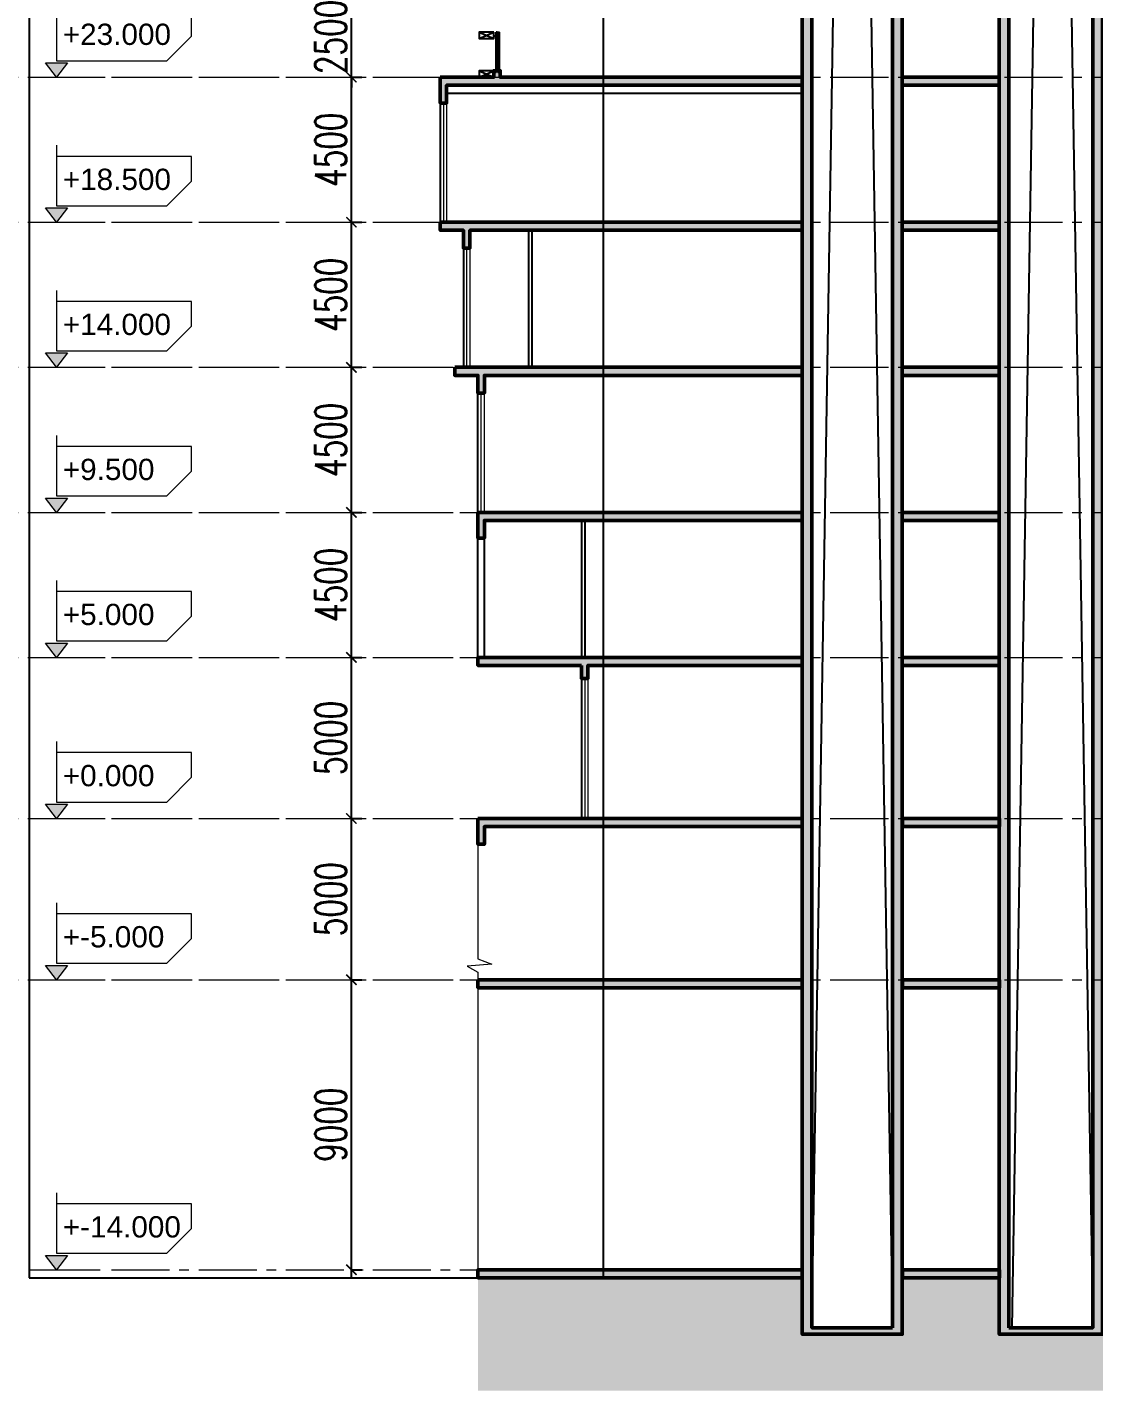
# Model space of a CAD drawing. Header units: millimetres. Extents: x 573003 to 1294762, y -9906 to 413061.
# Drawn here: x 918866 to 951952, y -3277 to 39026 of the extents above; entities that cross this region are included whole.
import ezdxf
from ezdxf.xclip import XClip

# ---------------------------------------------------------------- set-up
doc = ezdxf.new("R2010")
doc.units = ezdxf.units.MM
doc.header["$MEASUREMENT"] = 0
doc.linetypes.add('HIDDEN', pattern=[0.375, 0.25, -0.125])
doc.linetypes.add('IMPORT-CE', pattern=[135, 90, -15, 15, -15])
doc.layers.get('DEFPOINTS').update_dxf_attribs({"color": 5, "lineweight": 0})
for name, color, linetype in [('A-ANNO-DIMS', 50, 'Continuous'), ('A-ELEV-13FINE', 8, 'Continuous'), ('A-ELEV-15FINE', 1, 'Continuous'), ('A-ELEV-18LIGHT', 135, 'Continuous'), ('A-ELEV-40HEAVY', 90, 'Continuous'), ('A-ELEV-PATT 3', 251, 'Continuous'), ('A-GRID-01$0$A-ANNO-DIMS', 50, 'Continuous'), ('A-WALL-PATT', 251, 'Continuous')]:
    doc.layers.add(name, color=color, linetype=linetype)
for name, color, linetype, lineweight in [('KT-Chu viet', 255, 'Continuous', 20), ('KT-Kich thuoc', 159, 'Continuous', 18), ('KT-Net cot', 2, 'Continuous', 50), ('KT-Net manh', 251, 'Continuous', 13), ('KT-Net thay', 7, 'Continuous', 25), ('KT-Net truc', 18, 'Continuous', 15)]:
    doc.layers.add(name, color=color, linetype=linetype, lineweight=lineweight)
doc.styles.add('DIM', font='vnsimli.shx', dxfattribs={"width": 0.7})
doc.styles.add('font unicode ccu', font='arial.ttf')
doc.dimstyles.new('CCU  KT1-320 A1', dxfattribs={"dimscale": 320, "dimtxt": 3, "dimasz": 1, "dimexe": 1, "dimexo": 0, "dimgap": 0.5, "dimtad": 1, "dimdec": 0, "dimdsep": 46, "dimtxsty": 'DIM', "dimblk1": 'ARCHTICK', "dimblk2": 'ARCHTICK', "dimsah": 1, "dimcen": 0, "dimdle": 1, "dimclrd": 256, "dimclre": 256, "dimclrt": 31, "dimadec": 0, "dimazin": 0, "dimtfac": 1, "dimtdec": 0, "dimtix": 1, "dimtmove": 1, "dimatfit": 3, "dimldrblk": 'DOT', "dimfxl": 8, "dimtolj": 1, "dimarcsym": 0})

# ---------------------------------------------------------------- blocks, each defined once
blk = doc.blocks.new('1')
at = {"layer": 'A-GRID-01$0$A-ANNO-DIMS'}
for p, q in [((-85207, -52456), (-84757, -52256)), ((-85207, -52256), (-84757, -52456))]:
    blk.add_line(p, q, dxfattribs=at)
at = {"layer": 'A-GRID-01$0$A-ANNO-DIMS', "elevation": 0}
blk.add_lwpolyline([(-84757, -52256), (-85207, -52256), (-85207, -52456), (-84757, -52456)], close=True, dxfattribs=at)
blk = doc.blocks.new('_ARCHTICK')
at = {"color": 0, "linetype": 'ByBlock', "const_width": 0.15}
blk.add_lwpolyline([(-0.5, -0.5), (0.5, 0.5)], dxfattribs=at)
blk = doc.blocks.new('*D151')
at = {"layer": 'DEFPOINTS', "color": 0, "transparency": 16777216}
for p in [(0, 5000), (0, 5000), (0, 0)]:
    blk.add_point(p, dxfattribs=at)
at = {"layer": 'KT-Kich thuoc', "lineweight": -2, "transparency": 16777216}
for p, q in [((0, -320), (0, 5320)), ((0, 5000), (320, 5000)), ((0, 0), (320, 0))]:
    blk.add_line(p, q, dxfattribs=at)
at = {"layer": 'KT-Kich thuoc', "lineweight": -2, "transparency": 16777216, "xscale": 320, "yscale": 320, "zscale": 320}
for p, rotation in [((0, 5000), 90), ((0, 0), 270)]:
    blk.add_blockref('_ARCHTICK', p, dxfattribs=dict(at, rotation=rotation))
at = {"layer": 'KT-Kich thuoc', "color": 31, "transparency": 16777216, "insert": (-640, 2500), "char_height": 960, "attachment_point": 5, "rotation": 90, "style": 'DIM'}
blk.add_mtext('\\A1;5000', dxfattribs=at)
blk = doc.blocks.new('_Dot')
at = {"color": 0, "linetype": 'ByBlock', "lineweight": -2}
blk.add_line((-0.5, 0), (-1, 0), dxfattribs=at)
at = {"color": 0, "linetype": 'ByBlock', "const_width": 0.5}
blk.add_lwpolyline([(-0.25, 0, 1), (0.25, 0, 1)], format="xyb", close=True, dxfattribs=at)
blk = doc.blocks.new('*D152')
at = {"layer": 'DEFPOINTS', "color": 0, "transparency": 16777216}
for p in [(0, 9500), (0, 9500), (0, 5000)]:
    blk.add_point(p, dxfattribs=at)
at = {"layer": 'KT-Kich thuoc', "lineweight": -2, "transparency": 16777216}
for p, q in [((0, 4680), (0, 9820)), ((0, 9500), (320, 9500)), ((0, 5000), (320, 5000))]:
    blk.add_line(p, q, dxfattribs=at)
at = {"layer": 'KT-Kich thuoc', "lineweight": -2, "transparency": 16777216, "xscale": 320, "yscale": 320, "zscale": 320}
for p, rotation in [((0, 9500), 90), ((0, 5000), 270)]:
    blk.add_blockref('_ARCHTICK', p, dxfattribs=dict(at, rotation=rotation))
at = {"layer": 'KT-Kich thuoc', "color": 31, "transparency": 16777216, "insert": (-640, 7250), "char_height": 960, "attachment_point": 5, "rotation": 90, "style": 'DIM'}
blk.add_mtext('\\A1;4500', dxfattribs=at)
blk = doc.blocks.new('*D153')
at = {"layer": 'DEFPOINTS', "color": 0, "transparency": 16777216}
for p in [(0, 25500), (0, 25500), (0, 23000)]:
    blk.add_point(p, dxfattribs=at)
at = {"layer": 'KT-Kich thuoc', "lineweight": -2, "transparency": 16777216}
for p, q in [((0, 25500), (0, 25820)), ((0, 25500), (320, 25500)), ((0, 23000), (0, 25500)), ((0, 23000), (320, 23000)), ((0, 23000), (0, 22680))]:
    blk.add_line(p, q, dxfattribs=at)
at = {"layer": 'KT-Kich thuoc', "lineweight": -2, "transparency": 16777216, "xscale": 320, "yscale": 320, "zscale": 320}
for p, rotation in [((0, 25500), 270), ((0, 23000), 90)]:
    blk.add_blockref('_ARCHTICK', p, dxfattribs=dict(at, rotation=rotation))
at = {"layer": 'KT-Kich thuoc', "color": 31, "transparency": 16777216, "insert": (-640, 24250), "char_height": 960, "attachment_point": 5, "rotation": 90, "style": 'DIM'}
blk.add_mtext('\\A1;2500', dxfattribs=at)
blk = doc.blocks.new('*D184')
at = {"layer": 'DEFPOINTS', "color": 0, "transparency": 16777216}
for p in [(0, 14000), (0, 14000), (0, 9500)]:
    blk.add_point(p, dxfattribs=at)
at = {"layer": 'KT-Kich thuoc', "lineweight": -2, "transparency": 16777216}
for p, q in [((0, 9180), (0, 14320)), ((0, 14000), (320, 14000)), ((0, 9500), (320, 9500))]:
    blk.add_line(p, q, dxfattribs=at)
at = {"layer": 'KT-Kich thuoc', "lineweight": -2, "transparency": 16777216, "xscale": 320, "yscale": 320, "zscale": 320}
for p, rotation in [((0, 14000), 90), ((0, 9500), 270)]:
    blk.add_blockref('_ARCHTICK', p, dxfattribs=dict(at, rotation=rotation))
at = {"layer": 'KT-Kich thuoc', "color": 31, "transparency": 16777216, "insert": (-640, 11750), "char_height": 960, "attachment_point": 5, "rotation": 90, "style": 'DIM'}
blk.add_mtext('\\A1;4500', dxfattribs=at)
blk = doc.blocks.new('*D185')
at = {"layer": 'DEFPOINTS', "color": 0, "transparency": 16777216}
for p in [(0, 18500), (0, 18500), (0, 14000)]:
    blk.add_point(p, dxfattribs=at)
at = {"layer": 'KT-Kich thuoc', "lineweight": -2, "transparency": 16777216}
for p, q in [((0, 13680), (0, 18820)), ((0, 18500), (320, 18500)), ((0, 14000), (320, 14000))]:
    blk.add_line(p, q, dxfattribs=at)
at = {"layer": 'KT-Kich thuoc', "lineweight": -2, "transparency": 16777216, "xscale": 320, "yscale": 320, "zscale": 320}
for p, rotation in [((0, 18500), 90), ((0, 14000), 270)]:
    blk.add_blockref('_ARCHTICK', p, dxfattribs=dict(at, rotation=rotation))
at = {"layer": 'KT-Kich thuoc', "color": 31, "transparency": 16777216, "insert": (-640, 16250), "char_height": 960, "attachment_point": 5, "rotation": 90, "style": 'DIM'}
blk.add_mtext('\\A1;4500', dxfattribs=at)
blk = doc.blocks.new('*D186')
at = {"layer": 'DEFPOINTS', "color": 0, "transparency": 16777216}
for p in [(0, 23000), (0, 23000), (0, 18500)]:
    blk.add_point(p, dxfattribs=at)
at = {"layer": 'KT-Kich thuoc', "lineweight": -2, "transparency": 16777216}
for p, q in [((0, 18180), (0, 23320)), ((0, 23000), (320, 23000)), ((0, 18500), (320, 18500))]:
    blk.add_line(p, q, dxfattribs=at)
at = {"layer": 'KT-Kich thuoc', "lineweight": -2, "transparency": 16777216, "xscale": 320, "yscale": 320, "zscale": 320}
for p, rotation in [((0, 23000), 90), ((0, 18500), 270)]:
    blk.add_blockref('_ARCHTICK', p, dxfattribs=dict(at, rotation=rotation))
at = {"layer": 'KT-Kich thuoc', "color": 31, "transparency": 16777216, "insert": (-640, 20750), "char_height": 960, "attachment_point": 5, "rotation": 90, "style": 'DIM'}
blk.add_mtext('\\A1;4500', dxfattribs=at)
blk = doc.blocks.new('*D187')
at = {"layer": 'DEFPOINTS', "color": 0, "transparency": 16777216}
for p in [(0, 0), (0, 0), (0, -5000)]:
    blk.add_point(p, dxfattribs=at)
at = {"layer": 'KT-Kich thuoc', "lineweight": -2, "transparency": 16777216}
for p, q in [((0, -5320), (0, 320)), ((0, 0), (320, 0)), ((0, -5000), (320, -5000))]:
    blk.add_line(p, q, dxfattribs=at)
at = {"layer": 'KT-Kich thuoc', "lineweight": -2, "transparency": 16777216, "xscale": 320, "yscale": 320, "zscale": 320}
for p, rotation in [((0, 0), 90), ((0, -5000), 270)]:
    blk.add_blockref('_ARCHTICK', p, dxfattribs=dict(at, rotation=rotation))
at = {"layer": 'KT-Kich thuoc', "color": 31, "transparency": 16777216, "insert": (-640, -2500), "char_height": 960, "attachment_point": 5, "rotation": 90, "style": 'DIM'}
blk.add_mtext('\\A1;5000', dxfattribs=at)
blk = doc.blocks.new('*D188')
at = {"layer": 'DEFPOINTS', "color": 0, "transparency": 16777216}
for p in [(0, -5000), (0, -5000), (0, -14000)]:
    blk.add_point(p, dxfattribs=at)
at = {"layer": 'KT-Kich thuoc', "lineweight": -2, "transparency": 16777216}
for p, q in [((0, -14320), (0, -4680)), ((0, -5000), (320, -5000)), ((0, -14000), (320, -14000))]:
    blk.add_line(p, q, dxfattribs=at)
at = {"layer": 'KT-Kich thuoc', "lineweight": -2, "transparency": 16777216, "xscale": 320, "yscale": 320, "zscale": 320}
for p, rotation in [((0, -5000), 90), ((0, -14000), 270)]:
    blk.add_blockref('_ARCHTICK', p, dxfattribs=dict(at, rotation=rotation))
at = {"layer": 'KT-Kich thuoc', "color": 31, "transparency": 16777216, "insert": (-640, -9500), "char_height": 960, "attachment_point": 5, "rotation": 90, "style": 'DIM'}
blk.add_mtext('\\A1;9000', dxfattribs=at)
blk = doc.blocks.new('A$C61654A8E')
blk.add_hatch(color=256).paths.add_polyline_path([(-137, 178), (0, 0), (137, 178)])
blk.add_line((-341, 0), (341, 0))
for points in [[(0, 956), (0, 819)], [(-137, 178), (137, 178), (0, 0), (-137, 178)]]:
    blk.add_lwpolyline(points)
blk.add_lwpolyline([(1678, 512), (1678, 819), (0, 819), (0, 205), (1371, 205)], close=True)
blk = doc.blocks.new('coscaodotudong')
at = {"xscale": 0.8324273823791946, "yscale": 0.8324273823791946, "zscale": 0.8324273823791946}
blk.add_blockref('A$C61654A8E', (0, 0), dxfattribs=at)
at = {"layer": 'KT-Chu viet', "style": 'font unicode ccu'}
blk.add_attdef('%%P0.000', (64, 334), '', height=220, dxfattribs=at)
blk = doc.blocks.new('Levels')
at = {"layer": 'KT-Kich thuoc'}
for p, q in [((-9998.9, 23000, 0), (-7793.2, 23000, 0)), ((-9998.9, 18500, 0), (-7793.2, 18500, 0)), ((-9998.9, 14000, 0), (-7793.2, 14000, 0)), ((-9998.9, 9500, 0), (-7793.2, 9500, 0)), ((-9998.9, 5000, 0), (-7793.2, 5000, 0)), ((-9080.7, 0), (-7977.9, 0)), ((-9998.9, -5000), (-7793.2, -5000)), ((-9998.9, -14000), (-7793.2, -14000))]:
    blk.add_line(p, q, dxfattribs=at)
at = {"layer": 'KT-Net truc', "linetype": 'IMPORT-CE', "ltscale": 20, "elevation": 0}
for points in [[(-7437.9, 23000), (6189, 23000)], [(-7437.9, 18500), (6189, 18500)], [(-7437.9, 14000), (6189, 14000)], [(-7437.9, 9500), (6189, 9500)], [(-7437.9, 5000), (6189, 5000)], [(-7437.9, 0), (6189, 0)], [(-7437.9, -5000), (6189, -5000)], [(-7437.9, -14000), (6189, -14000)]]:
    blk.add_lwpolyline(points, dxfattribs=at)
at = {"layer": 'KT-Chu viet', "xscale": 3, "yscale": 3, "zscale": 3}
for p, values in [((-9146.4, 23000, 0), {'%%P0.000': '+23.000'}), ((-9146.4, 18500, 0), {'%%P0.000': '+18.500'}), ((-9146.4, 14000, 0), {'%%P0.000': '+14.000'}), ((-9146.4, 9500, 0), {'%%P0.000': '+9.500'}), ((-9146.4, 5000, 0), {'%%P0.000': '+5.000'}), ((-9146.4, 0), {'%%P0.000': '+0.000'}), ((-9146.4, -5000), {'%%P0.000': '+-5.000'}), ((-9146.4, -14000), {'%%P0.000': '+-14.000'})]:
    blk.add_blockref('coscaodotudong', p, dxfattribs=at).add_auto_attribs(values)
at = {"layer": 'KT-Kich thuoc'}
for base, p1, p2, picture, middle in [((0, 25500), (0, 23000), (0, 25500), '*D153', (-640, 24250)), ((0, 23000), (0, 18500), (0, 23000), '*D186', (-640, 20750)), ((0, 18500), (0, 14000), (0, 18500), '*D185', (-640, 16250)), ((0, 14000), (0, 9500), (0, 14000), '*D184', (-640, 11750)), ((0, 9500), (0, 5000), (0, 9500), '*D152', (-640, 7250)), ((0, 5000), (0, 0), (0, 5000), '*D151', (-640, 2500)), ((0, 0), (0, -5000), (0, 0), '*D187', (-640, -2500)), ((0, -5000), (0, -14000), (0, -5000), '*D188', (-640, -9500))]:
    dim = blk.add_linear_dim(base=base, p1=p1, p2=p2, angle=90, dimstyle='CCU  KT1-320 A1', dxfattribs=at)
    dim.commit()
    dim.dimension.update_dxf_attribs({"geometry": picture, "text_midpoint": middle})

msp = doc.modelspace()

# ---------------------------------------------------------------- hatches: boundary and pattern name
at = {"layer": 'A-WALL-PATT', "extrusion": (-6.59362e-19, -3.84344e-07, 1)}
h = msp.add_hatch(color=256, dxfattribs=at)
h.dxf.hatch_style = 1
h.paths.add_polyline_path([(942909.6, 155075.6), (946009.6, 155075.6), (946009.6, -1524.4), (942909.6, -1524.4)])
h.paths.add_polyline_path([(943209.9, 154875.6), (945709.9, 154875.6), (945709.9, 152575.6), (943209.9, 152575.6)], flags=16)
h.paths.add_polyline_path([(945709.9, -1324.4), (943209.9, -1324.4), (943209.9, 152375.6), (945709.9, 152375.6)], flags=16)
h = msp.add_hatch(color=256, dxfattribs=at)
h.dxf.hatch_style = 1
h.paths.add_polyline_path([(949019.2, 155075.6), (952219.2, 155075.6), (952219.2, -1524.4), (949019.2, -1524.4)])
h.paths.add_polyline_path([(949319.2, 154875.6), (951919.2, 154875.6), (951919.2, 152575.6), (949319.2, 152575.6)], flags=16)
h.paths.add_polyline_path([(949319.2, -1324.4), (951919.2, -1324.4), (951919.2, 152375.6), (949319.2, 152375.6)], flags=16)
h = msp.add_hatch(color=256, dxfattribs=at)
h.dxf.hatch_style = 1
h.paths.add_polyline_path([(931676.6, 37475.6), (933337.9, 37475.6), (933337.9, 37675.6), (933541.8, 37675.6), (933541.8, 37475.6), (942909.6, 37475.6), (942909.6, 37225.6), (934829.8, 37225.6), (931876.6, 37225.6), (931876.6, 36675.6), (931676.6, 36675.6)])
at = {"layer": 'A-WALL-PATT', "extrusion": (-6.614e-19, -3.84344e-07, 1)}
h = msp.add_hatch(color=256, dxfattribs=at)
h.dxf.hatch_style = 1
h.paths.add_polyline_path([(946009.6, 37475.6), (949019.2, 37475.6), (949019.2, 37225.6), (946009.6, 37225.6)])
at = {"layer": 'A-WALL-PATT', "extrusion": (-6.59362e-19, -3.84344e-07, 1)}
h = msp.add_hatch(color=256, dxfattribs=at)
h.dxf.hatch_style = 1
h.paths.add_polyline_path([(931676.6, 32975.6), (942909.6, 32975.6), (942909.6, 32725.6), (934829.8, 32725.6), (932597.2, 32725.6), (932597.2, 32175.6), (932397.2, 32175.6), (932397.2, 32725.6), (931676.6, 32725.6)])
at = {"layer": 'A-WALL-PATT', "extrusion": (-6.62168e-19, -3.84344e-07, 1)}
h = msp.add_hatch(color=256, dxfattribs=at)
h.dxf.hatch_style = 1
h.paths.add_polyline_path([(946009.6, 32975.6), (949019.2, 32975.6), (949019.2, 32725.6), (946009.6, 32725.6)])
at = {"layer": 'A-WALL-PATT', "extrusion": (-6.6013e-19, -3.84344e-07, 1)}
h = msp.add_hatch(color=256, dxfattribs=at)
h.dxf.hatch_style = 1
h.paths.add_polyline_path([(932128.8, 28475.6), (942909.6, 28475.6), (942909.6, 28225.6), (934829.8, 28225.6), (933049.4, 28225.6), (933049.4, 27675.6), (932849.4, 27675.6), (932849.4, 28225.6), (932128.8, 28225.6)])
h = msp.add_hatch(color=256, dxfattribs=at)
h.dxf.hatch_style = 1
h.paths.add_polyline_path([(942909.6, 28225.6), (932397.2, 28225.6), (932397.2, 28475.6), (942909.6, 28475.6)])
at = {"layer": 'A-WALL-PATT', "extrusion": (-6.62168e-19, -3.84344e-07, 1)}
h = msp.add_hatch(color=256, dxfattribs=at)
h.dxf.hatch_style = 1
h.paths.add_polyline_path([(946009.6, 28475.6), (949019.2, 28475.6), (949019.2, 28225.6), (946009.6, 28225.6)])
at = {"layer": 'A-WALL-PATT', "extrusion": (-6.6013e-19, -3.84344e-07, 1)}
h = msp.add_hatch(color=256, dxfattribs=at)
h.dxf.hatch_style = 1
h.paths.add_polyline_path([(932849.4, 23975.6), (942909.6, 23975.6), (942909.6, 23725.6), (934829.8, 23725.6), (933049.4, 23725.6), (933049.4, 23175.6), (932849.4, 23175.6)])
at = {"layer": 'A-WALL-PATT', "extrusion": (-6.62168e-19, -3.84344e-07, 1)}
h = msp.add_hatch(color=256, dxfattribs=at)
h.dxf.hatch_style = 1
h.paths.add_polyline_path([(946009.6, 23975.6), (949019.2, 23975.6), (949019.2, 23725.6), (946009.6, 23725.6)])
at = {"layer": 'A-WALL-PATT', "extrusion": (-6.6013e-19, -3.84344e-07, 1)}
h = msp.add_hatch(color=256, dxfattribs=at)
h.dxf.hatch_style = 1
h.paths.add_polyline_path([(932849.4, 19475.6), (942909.6, 19475.6), (942909.6, 19225.6), (936060.3, 19225.6), (936060.3, 18825.3), (936260.3, 18825.3), (936260.3, 19225.3), (932849.4, 19225.6)])
at = {"layer": 'A-WALL-PATT', "extrusion": (-6.62168e-19, -3.84344e-07, 1)}
h = msp.add_hatch(color=256, dxfattribs=at)
h.dxf.hatch_style = 1
h.paths.add_polyline_path([(946009.6, 19475.6), (949019.2, 19475.6), (949019.2, 19225.6), (946009.6, 19225.6)])
at = {"layer": 'A-WALL-PATT', "extrusion": (-6.6013e-19, -3.84344e-07, 1)}
h = msp.add_hatch(color=256, dxfattribs=at)
h.dxf.hatch_style = 1
h.paths.add_polyline_path([(932849.4, 14475.6), (942909.6, 14475.6), (942909.6, 14225.6), (934829.8, 14225.6), (933049.4, 14225.6), (933049.4, 13675.6), (932849.4, 13675.6)])
at = {"layer": 'A-WALL-PATT', "extrusion": (-6.59362e-19, -3.84344e-07, 1)}
h = msp.add_hatch(dxfattribs=at)
h.set_pattern_fill('EARTH', color=256, scale=100, angle=-100.97856)
h.set_pattern_definition([(45, (925750.7, 285702.5), (9e-07, 898.0256), [635, -635]), (45, (925582.3, 285870.9), (9e-07, 898.0256), [635, -635]), (45, (925413.9, 286039.3), (9e-07, 898.0256), [635, -635]), (135, (925413.9, 286151.5), (-898.0256, 9e-07), [635, -635]), (135, (925582.3, 286319.9), (-898.0256, 9e-07), [635, -635]), (135, (925750.7, 286488.3), (-898.0256, 9e-07), [635, -635])])
h.paths.add_polyline_path([(932849.4, 225.6), (942909.6, 225.6), (942909.6, -1524.4), (946009.6, -1524.4), (946014.7, 225.6), (949019.2, 225.6), (949019.2, -1524.4), (952219.2, -1524.4), (952224.3, 225.6), (1014678.7, 225.6), (1014681.4, 14475.6), (1015825.9, 14475.6), (1015825.9, -3277.2), (932849.4, -3277.2)])
at = {"layer": 'A-WALL-PATT', "extrusion": (-6.62168e-19, -3.84344e-07, 1)}
h = msp.add_hatch(color=256, dxfattribs=at)
h.dxf.hatch_style = 1
h.paths.add_polyline_path([(946009.6, 14475.6), (949019.2, 14475.6), (949019.2, 14225.6), (946009.6, 14225.6)])
h = msp.add_hatch(color=256, dxfattribs=at)
h.dxf.hatch_style = 1
h.paths.add_polyline_path([(946014.7, 14475.6), (949024.3, 14475.6), (949024.3, 14225.6), (946014.7, 14225.6)])
at = {"layer": 'A-WALL-PATT', "extrusion": (-6.6013e-19, -3.84344e-07, 1)}
h = msp.add_hatch(color=256, dxfattribs=at)
h.dxf.hatch_style = 1
h.paths.add_polyline_path([(932849.4, 9475.6), (942909.6, 9475.6), (942909.6, 9225.6), (932849.4, 9225.6)])
at = {"layer": 'A-WALL-PATT', "extrusion": (-6.62168e-19, -3.84344e-07, 1)}
h = msp.add_hatch(color=256, dxfattribs=at)
h.dxf.hatch_style = 1
h.paths.add_polyline_path([(946014.7, 9475.6), (949024.3, 9475.6), (949024.3, 9225.6), (946014.7, 9225.6)])
at = {"layer": 'A-WALL-PATT', "extrusion": (-6.6013e-19, -3.84344e-07, 1)}
h = msp.add_hatch(color=256, dxfattribs=at)
h.dxf.hatch_style = 1
h.paths.add_polyline_path([(942909.6, 475.6), (932849.4, 475.6), (932849.4, 225.6), (942909.6, 225.6)])
at = {"layer": 'A-WALL-PATT', "extrusion": (-6.62168e-19, -3.84344e-07, 1)}
h = msp.add_hatch(color=256, dxfattribs=at)
h.dxf.hatch_style = 1
h.paths.add_polyline_path([(946014.7, 475.6), (949024.3, 475.6), (949024.3, 225.6), (946014.7, 225.6)])

# ---------------------------------------------------------------- linework, layer by layer
at = {"layer": 'A-ANNO-DIMS', "extrusion": (1.18995e-05, 1.15069e-07, 1), "elevation": 33.8}
for points in [[(933409.6, 37675.6), (933409.6, 38875.6)], [(933459.6, 37675.6), (933459.6, 38875.6)]]:
    msp.add_lwpolyline(points, dxfattribs=at)
at = {"layer": 'A-ANNO-DIMS', "extrusion": (1.18995e-05, 1.15069e-07, 1), "elevation": -6.1}
msp.add_lwpolyline([(933527.3, 37675.6), (933341.8, 37675.6), (933341.8, 37663.6), (933527.3, 37663.6)], close=True, dxfattribs=at)
at = {"layer": 'A-ELEV-13FINE', "extrusion": (-6.58568e-19, -3.84344e-07, 1)}
for p, q in [((943209.9, 152375.6, 6.6), (945709.9, -1324.4, 6.5)), ((943209.9, -1324.4, 6.5), (945709.9, 152375.6, 6.6))]:
    msp.add_line(p, q, dxfattribs=at)
at = {"layer": 'A-ELEV-13FINE', "extrusion": (-6.58992e-19, -3.84344e-07, 1)}
for p, q in [((949419.2, 152375.6, 14.3), (951919.2, -1324.4, 14.2)), ((949419.2, -1324.4, 14.2), (951919.2, 152375.6, 14.3))]:
    msp.add_line(p, q, dxfattribs=at)
at = {"layer": 'A-ELEV-13FINE', "extrusion": (1.18995e-05, 1.15069e-07, 1), "elevation": -6.1}
msp.add_lwpolyline([(942909.6, 36975.7), (931876.6, 36975.6)], dxfattribs=at)
at = {"layer": 'A-ELEV-15FINE', "linetype": 'Continuous', "extrusion": (1.18995e-05, 1.15069e-07, 1), "elevation": 33.8}
for points in [[(933459.6, 38595.6), (933484.6, 38595.6)], [(933459.6, 38585.6), (933484.6, 38585.6)], [(933459.6, 37840.6), (933484.6, 37840.6)], [(933459.6, 37830.6), (933484.6, 37830.6)]]:
    msp.add_lwpolyline(points, dxfattribs=at)
at = {"layer": 'A-ELEV-15FINE', "linetype": 'Continuous', "extrusion": (1.18995e-05, 1.15069e-07, 1), "elevation": -6.1}
for points in [[(933507.3, 38578.1), (933504.6, 38578.1), (933504.6, 38603.1), (933507.3, 38603.1)], [(933507.3, 37848.1), (933504.6, 37848.1), (933504.6, 37823.1), (933507.3, 37823.1)]]:
    msp.add_lwpolyline(points, close=True, dxfattribs=at)
at = {"layer": 'A-ELEV-15FINE', "extrusion": (1.18995e-05, 1.15069e-07, 1), "elevation": -6.1}
for points in [[(933369.8, 37680.9), (933391.6, 37680.9), (933391.6, 37675.6), (933369.8, 37675.6)], [(933499.4, 37680.9), (933477.6, 37680.9), (933477.6, 37675.6), (933499.4, 37675.6)]]:
    msp.add_lwpolyline(points, close=True, dxfattribs=at)
at = {"layer": 'A-ELEV-15FINE', "extrusion": (1.18995e-05, 1.15069e-07, 1), "elevation": 33.8}
for points in [[(933376.5, 37680.9), (933376.5, 37683.9), (933384.9, 37683.9), (933384.9, 37680.9)], [(933492.7, 37680.9), (933492.7, 37683.9), (933484.3, 37683.9), (933484.3, 37680.9)]]:
    msp.add_lwpolyline(points, dxfattribs=at)
at = {"layer": 'A-ELEV-15FINE', "linetype": 'HIDDEN', "extrusion": (1.18995e-05, 1.15069e-07, 1), "elevation": 33.8}
for points in [[(933384.9, 37675.6), (933384.9, 37599), (933376.5, 37599), (933376.5, 37675.6)], [(933484.3, 37675.6), (933484.3, 37599), (933492.7, 37599), (933492.7, 37675.6)]]:
    msp.add_lwpolyline(points, dxfattribs=at)
at = {"layer": 'A-ELEV-18LIGHT', "extrusion": (1.18995e-05, 1.15069e-07, 1), "elevation": 33.8}
msp.add_lwpolyline([(933504.6, 37740.6), (933499.6, 37735.6), (933489.6, 37735.6), (933484.6, 37740.6), (933484.6, 38870.6), (933489.6, 38875.6), (933499.6, 38875.6), (933504.6, 38870.6), (933504.6, 37740.6)], dxfattribs=at)
at = {"layer": 'A-ELEV-40HEAVY', "extrusion": (1.18995e-05, 1.15069e-07, 1)}
msp.add_line((933541.8, 37675.6, 22.7), (933341.8, 37675.6, 22.7), dxfattribs=at)
at = {"layer": 'A-ELEV-PATT 3', "linetype": 'Continuous', "extrusion": (1.18995e-05, 1.15069e-07, 1)}
for p, q in [((933488.2, 37737, 22.7), (933488.2, 38874.3, 22.7)), ((933494.6, 37735.6, 22.7), (933494.6, 38875.6, 22.7)), ((933500.9, 37737, 22.7), (933500.9, 38874.3, 22.7))]:
    msp.add_line(p, q, dxfattribs=at)
at = {"layer": 'A-GRID-01$0$A-ANNO-DIMS', "extrusion": (1.18995e-05, 1.15069e-07, 1)}
msp.add_line((933459.6, 38875.6, 22.7), (933409.6, 38875.6, 22.7), dxfattribs=at)
at = {"layer": 'A-GRID-01$0$A-ANNO-DIMS', "extrusion": (1.18995e-05, 1.15069e-07, 1), "elevation": -6.1}
msp.add_lwpolyline([(933341.8, 38740.6), (933341.8, 38760.6), (933409.6, 38760.6), (933409.6, 38740.6)], close=True, dxfattribs=at)
at = {"layer": 'KT-Net cot', "extrusion": (-6.58992e-19, -3.84344e-07, 1)}
for points, elevation in [([(942909.6, 155075.6), (946009.6, 155075.6), (946009.6, -1524.4), (942909.6, -1524.4)], 2.3), ([(949019.2, 155075.6), (952219.2, 155075.6), (952219.2, -1524.4), (949019.2, -1524.4)], 2.3), ([(945709.9, -1324.4), (943209.9, -1324.4), (943209.9, 152375.6), (945709.9, 152375.6)], 6.5), ([(949319.2, -1324.4), (951919.2, -1324.4), (951919.2, 152375.6), (949319.2, 152375.6)], 6.5), ([(946009.6, 32975.6), (949019.2, 32975.6), (949019.2, 32725.6), (946009.6, 32725.6)], -16.6), ([(946009.6, 23975.6), (949019.2, 23975.6), (949019.2, 23725.6), (946009.6, 23725.6)], -16.6), ([(946009.6, 14475.6), (949019.2, 14475.6), (949019.2, 14225.6), (946009.6, 14225.6)], -16.6), ([(946014.7, 14475.6), (949024.3, 14475.6), (949024.3, 14225.6), (946014.7, 14225.6)], -65.6), ([(942909.6, 475.6), (932849.4, 475.6), (932849.4, 225.6), (942909.6, 225.6)], 2.3), ([(946014.7, 475.6), (949024.3, 475.6), (949024.3, 225.6), (946014.7, 225.6)], -65.6)]:
    msp.add_lwpolyline(points, close=True, dxfattribs=dict(at, elevation=elevation))
at = {"layer": 'KT-Net cot', "extrusion": (1.22367e-05, -3.84344e-07, 1)}
for points, elevation in [([(931676.6, 37475.6), (933337.9, 37475.6), (933337.9, 37675.6), (933541.8, 37675.6), (933541.8, 37475.6), (942909.6, 37475.6), (942909.6, 37225.6), (934829.8, 37225.6), (931876.6, 37225.6), (931876.6, 36675.6), (931676.6, 36675.6), (931676.6, 37475.6)], -5.2), ([(931676.6, 32975.6), (942909.6, 32975.6), (942909.6, 32725.6), (934829.8, 32725.6), (932597.2, 32725.6), (932597.2, 32175.6), (932397.2, 32175.6), (932397.2, 32725.6), (931676.6, 32725.6), (931676.6, 32975.6)], -14.1), ([(932128.8, 28475.6), (942909.6, 28475.6), (942909.6, 28225.6), (934829.8, 28225.6), (933049.4, 28225.6), (933049.4, 27675.6), (932849.4, 27675.6), (932849.4, 28225.6), (932128.8, 28225.6), (932128.8, 28475.6)], -5.2), ([(932849.4, 23975.6), (942909.6, 23975.6), (942909.6, 23725.6), (934829.8, 23725.6), (933049.4, 23725.6), (933049.4, 23175.6), (932849.4, 23175.6), (932849.4, 23975.6)], -23.2), ([(936060.3, 19225.3), (932849.4, 19225.6), (932849.4, 19475.6), (942909.6, 19475.6), (942909.6, 19225.6), (936260.3, 19225.6), (936260.3, 18825.3), (936060.3, 18825.3), (936060.3, 19225.3)], -23.2), ([(932849.4, 14475.6), (942909.6, 14475.6), (942909.6, 14225.6), (934829.8, 14225.6), (933049.4, 14225.6), (933049.4, 13675.6), (932849.4, 13675.6), (932849.4, 14475.6)], -23.2), ([(932849.4, 9475.6), (942909.6, 9475.6), (942909.6, 9225.6), (932849.4, 9225.6), (932849.4, 9475.6)], -23.3)]:
    msp.add_lwpolyline(points, dxfattribs=dict(at, elevation=elevation))
at = {"layer": 'KT-Net cot', "extrusion": (-6.58568e-19, -3.84344e-07, 1)}
for points, elevation in [([(946009.6, 37475.6), (949019.2, 37475.6), (949019.2, 37225.6), (946009.6, 37225.6)], -16.7), ([(946009.6, 28475.6), (949019.2, 28475.6), (949019.2, 28225.6), (946009.6, 28225.6)], -16.6), ([(946009.6, 19475.6), (949019.2, 19475.6), (949019.2, 19225.6), (946009.6, 19225.6)], -16.6), ([(946014.7, 9475.6), (949024.3, 9475.6), (949024.3, 9225.6), (946014.7, 9225.6)], -65.6)]:
    msp.add_lwpolyline(points, close=True, dxfattribs=dict(at, elevation=elevation))
at = {"layer": 'KT-Net manh', "extrusion": (-6.58992e-19, -3.84344e-07, 1)}
for p, q in [((931776.6, 36675.6, -24.5), (931776.6, 32975.6, -5.5)), ((932597.2, 32175.6, -33.6), (932597.2, 28475.6, -14.6)), ((933049.4, 23975.6, -16.6), (933049.4, 28225.6, -14.2)), ((932949.4, 23975.6, -16.6), (932949.4, 27675.6, -16.6)), ((936160.3, 18825.3, -30.7), (936160.3, 14475.6, -34.7)), ((936260.3, 18825.3, -14.2), (936260.3, 14475.6, -34.7))]:
    msp.add_line(p, q, dxfattribs=at)
at = {"layer": 'KT-Net manh', "extrusion": (-6.58568e-19, -3.84344e-07, 1)}
for p, q in [((931876.6, 36675.6, -24.5), (931876.6, 32975.6, -5.5)), ((932497.2, 32175.6, -33.6), (932497.2, 28475.6, -14.6))]:
    msp.add_line(p, q, dxfattribs=at)
at = {"layer": 'KT-Net manh', "extrusion": (-6.58568e-19, -3.84344e-07, 1), "elevation": -34.7}
msp.add_lwpolyline([(932849.4, 14475.6), (932849.4, 10119), (933279.9, 9952.9), (932515.3, 9891.3), (932849.4, 9704.9), (932849.4, 225.6)], dxfattribs=at)
at = {"layer": 'KT-Net thay', "extrusion": (-6.58568e-19, -3.84344e-07, 1)}
for p, q in [((931676.6, 36675.6, -24.5), (931676.6, 32975.6, -5.5)), ((934415.4, 32725.6, 6.4), (934415.4, 28475.6, -16.6)), ((932849.4, 23975.6, -16.6), (932849.4, 27675.6, -16.6)), ((933049.4, 19475.6, -16.6), (933049.4, 23725.6, -14.2)), ((936161.9, 23725.6, -2.6), (936161.9, 19475.6, -25.6)), ((936260.3, 19225.6, -12.4), (936260.3, 19225.3, -12.4))]:
    msp.add_line(p, q, dxfattribs=at)
at = {"layer": 'KT-Net thay', "extrusion": (-6.58992e-19, -3.84344e-07, 1)}
for p, q in [((934515.4, 32725.6, 6.4), (934515.4, 28475.6, -16.6)), ((932397.2, 32175.6, -33.6), (932397.2, 28475.6, -14.6)), ((936061.9, 23725.6, -2.6), (936061.9, 19475.6, -25.6)), ((932849.4, 19475.6, -16.6), (932849.4, 23175.6, -16.6)), ((936060.3, 18825.3, -14.2), (936060.3, 14475.6, -34.7))]:
    msp.add_line(p, q, dxfattribs=at)
at = {"layer": 'KT-Net truc', "linetype": 'IMPORT-CE', "ltscale": 20}
for p, q in [((835779.6, 37475.6, 0), (1011270.2, 37475.6, 0)), ((835779.6, 32975.6, 0), (1011270.2, 32975.6, 0)), ((835779.6, 28475.6, 0), (1011270.2, 28475.6, 0)), ((835779.6, 23975.6, 0), (1011270.2, 23975.6, 0)), ((835779.6, 19475.6, 0), (1011270.2, 19475.6, 0)), ((835779.6, 14475.6, 0), (1011270.2, 14475.6, 0)), ((835779.6, 9475.6, 0), (1011270.2, 9475.6, 0))]:
    msp.add_line(p, q, dxfattribs=at)

# ---------------------------------------------------------------- block references
at = {"layer": 'A-GRID-01$0$A-ANNO-DIMS', "extrusion": (1.18995e-05, 1.15069e-07, 1), "rotation": 0.0003327651656632215}
for p in [(1018094.4, 91132.2, 3.3), (1018094.4, 89932.2, 3.3)]:
    msp.add_blockref('1', p, dxfattribs=at)
at = {"layer": 'A-WALL-PATT', "extrusion": (1.28234e-05, -1.60101e-05, 1)}
ref = msp.add_blockref('Levels', (928921.7, 14475.6, 12), dxfattribs=at)
XClip(ref).set_block_clipping_path([(-10000.9729920527, -14250.0002276749), (7826.2951040427, 148448.2412643412)])

doc.saveas('drawing.dxf')
